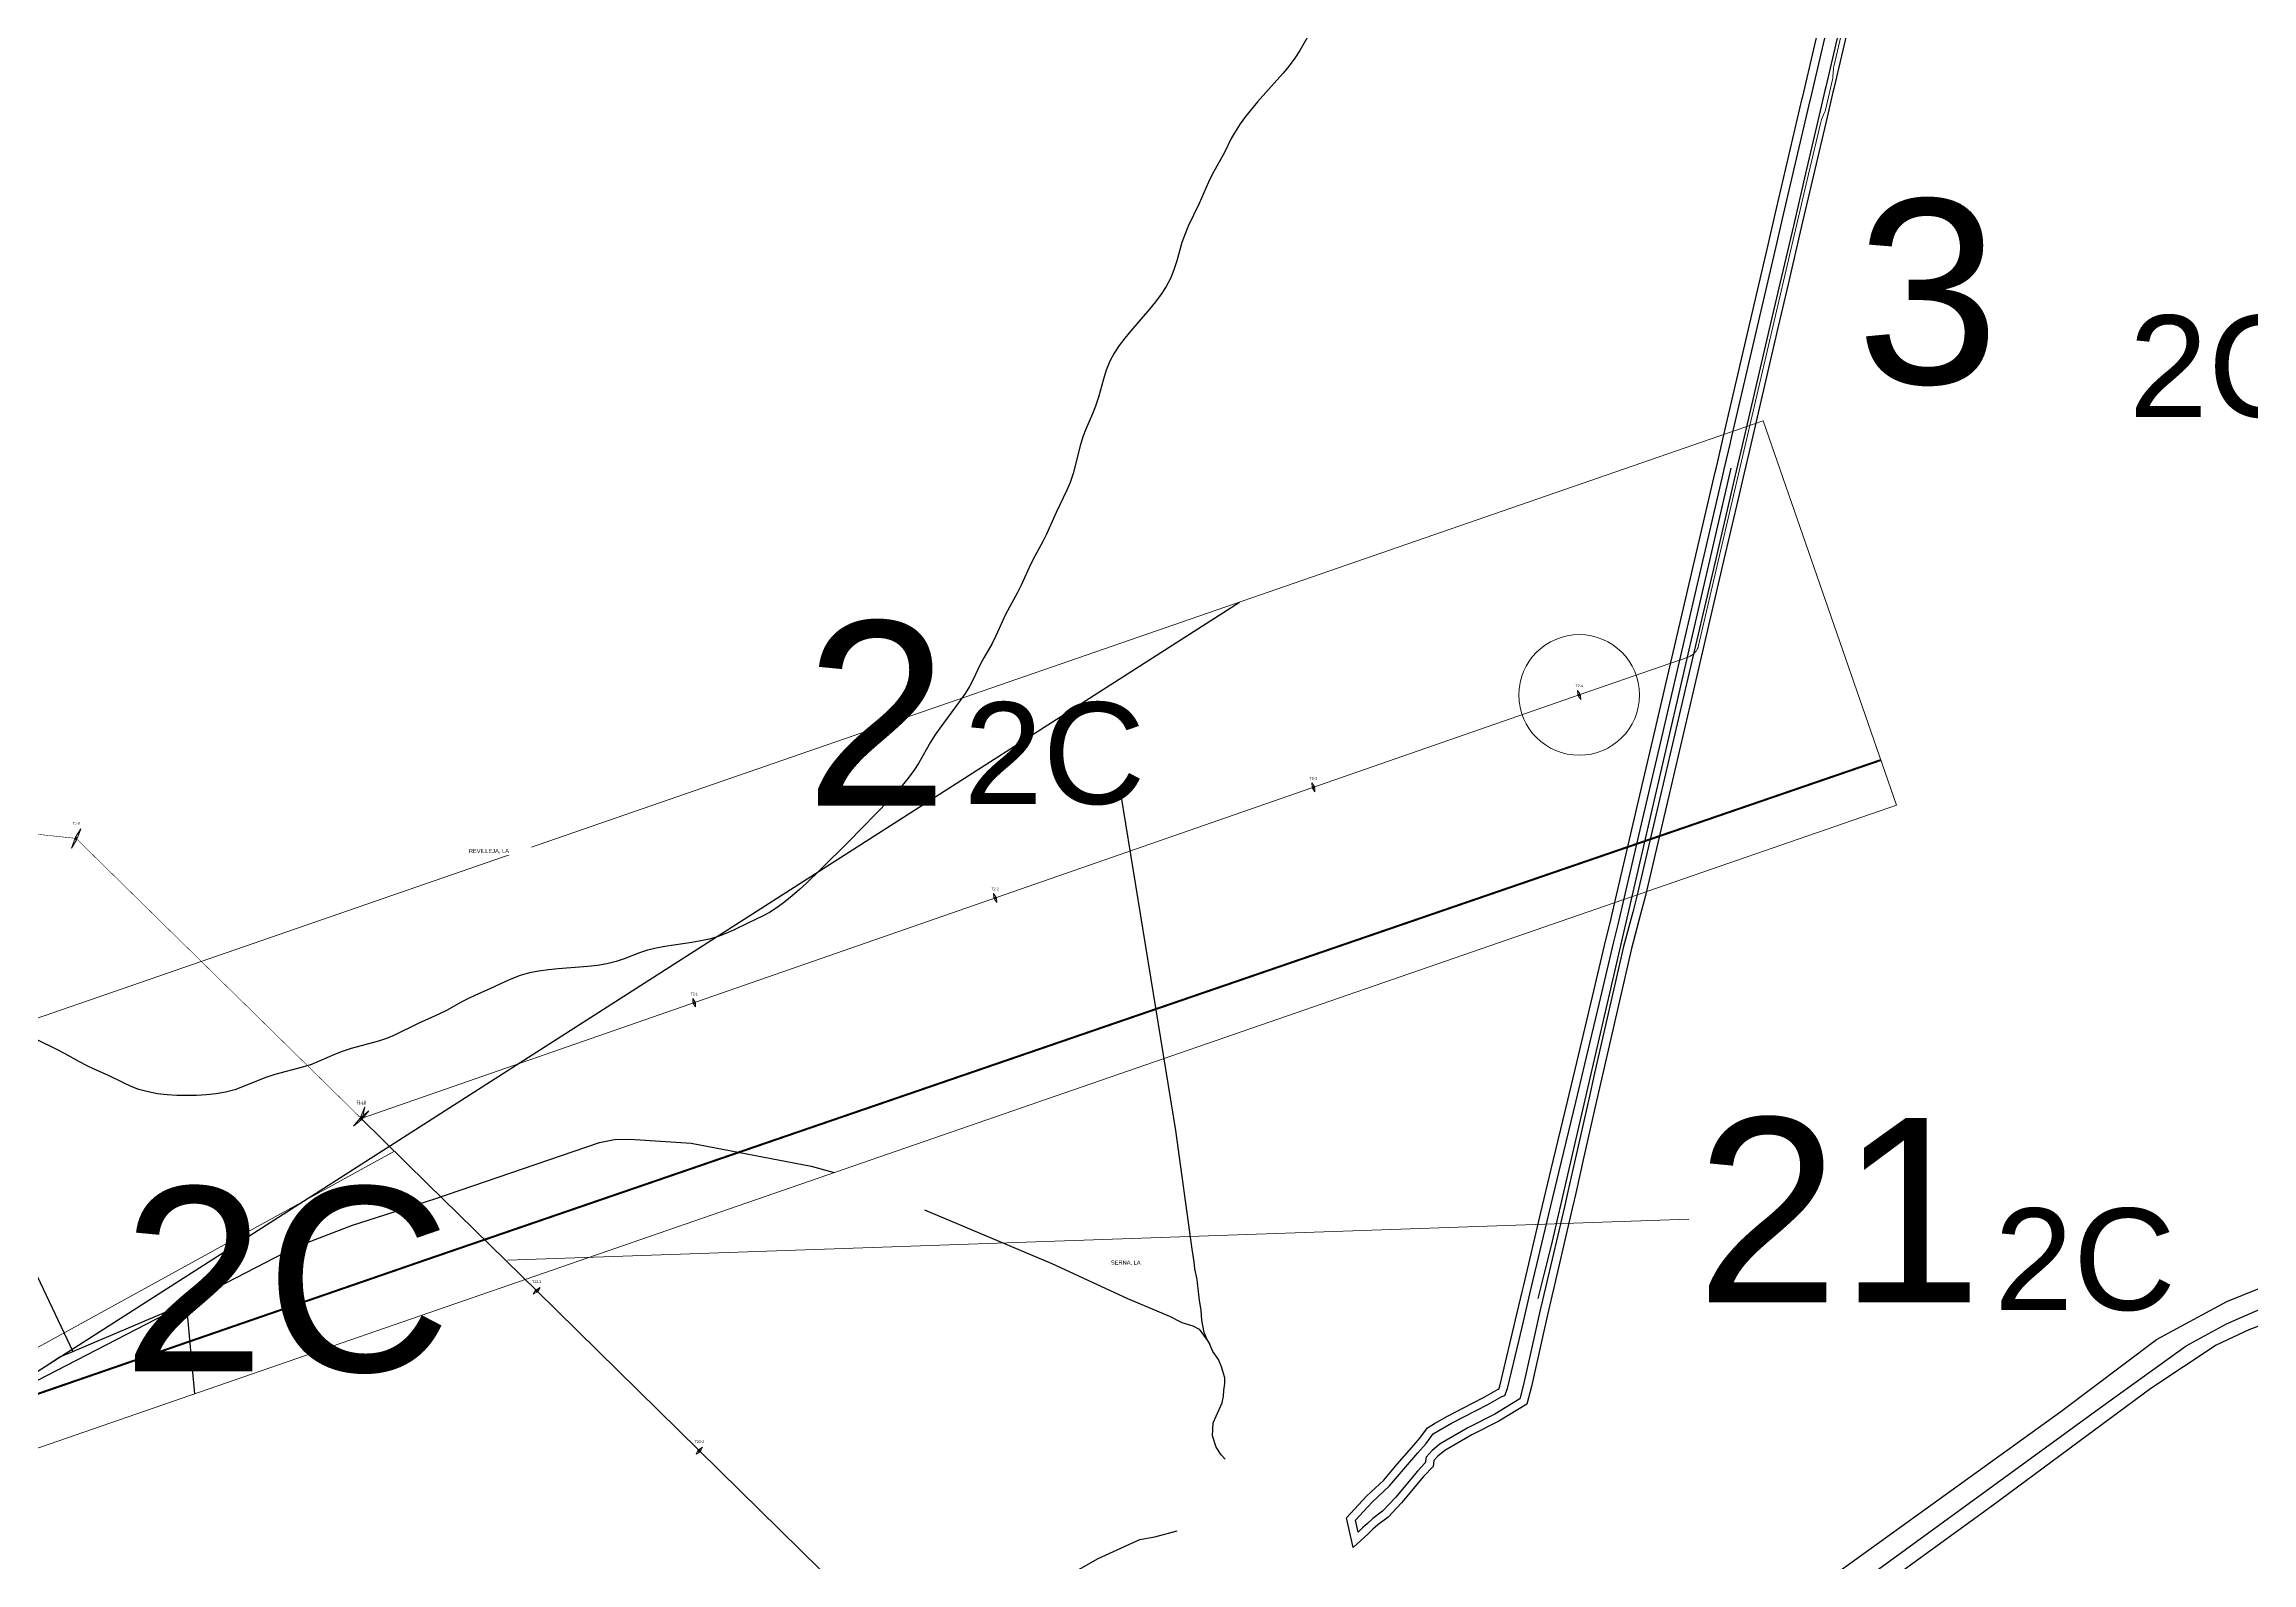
# Model space of a CAD drawing. Header units: metres. Extents: x -4 to 509425, y 7549 to 4732445.
# Drawn here: x 479515 to 481686, y 4720146 to 4721639 of the extents above; entities that cross this region are included whole.
import ezdxf

# ---------------------------------------------------------------- set-up
doc = ezdxf.new("R2010")
doc.units = ezdxf.units.M
doc.header["$LTSCALE"] = 0.01
doc.header["$MEASUREMENT"] = 0
doc.layers.get('0').update_dxf_attribs({"lineweight": 0})
for name, color, linetype in [('+++dominio publico', 160, 'Continuous'), ('+++seri dumbre', 160, 'Continuous'), ('-----caminos burgos', 2, 'Continuous'), ('_00_LE_BURGOS', 1, 'Continuous'), ('autovias y carreteras CyL', 2, 'Continuous'), ('cauces CHE', 4, 'Continuous'), ('Lineas electricas aereas', 30, 'Continuous')]:
    doc.layers.add(name, color=color, linetype=linetype)
for name, color, linetype, lineweight in [('-LINEAQ AUXILIAR', 252, 'Continuous', 0), ('Apoyos__ptw_', 7, 'Continuous', 0), ('Denominación apoyos__ptw_', 7, 'Continuous', 0), ('LEAR TRAMOS AEREOS', 2, 'Continuous', 0), ('LEAR TRAMOS AEREOS TEXTO', 2, 'Continuous', 0), ('LEAR TRAMOS SUBTERRANEOS', 1, 'Continuous', 0), ('NUMERO CIRCUITOS', 6, 'Continuous', 0), ('VCRB TEXTOS', 7, 'Continuous', 0), ('VCRB TRAMOS AEREOS', 2, 'Continuous', 0), ('VCRB TRAMOS SUBTERRANEOS', 4, 'Continuous', 0)]:
    doc.layers.add(name, color=color, linetype=linetype, lineweight=lineweight)
doc.layers.add('322308300149-PRV-PLA-PT-IAM-220304-XREF_YACIMIENTOS$0$X-PM-Yacimientos_TXT-1000', color=7, linetype='Continuous', lineweight=25, true_color=0xff870f)
doc.styles.add('322308300149-PRV-PLA-PT-IAM-220304-XREF_YACIMIENTOS$0$TYPSA_Arial_4.0mm', font='arial.ttf', dxfattribs={"height": 4})
doc.styles.add('SOLARIA 2', font='arial.ttf')
doc.styles.get("Standard").update_dxf_attribs({"font": 'arial.ttf'})

# ---------------------------------------------------------------- blocks, each defined once
blk = doc.blocks.new('veintidos')
at = {"layer": 'Apoyos__ptw_', "linetype": 'Continuous', "flags": 128}
for points in [[(480002.8, 4720416.3), (479999.5, 4720414.4), (480000.9, 4720413), (479998.1, 4720413), (479999.5, 4720411.6), (479996.2, 4720409.6), (479998.1, 4720413), (479999.5, 4720414.4), (479999.5, 4720411.6), (480000.9, 4720413)], [(480162.7, 4720259.2), (480159.5, 4720257.3), (480160.9, 4720255.9), (480158.1, 4720255.9), (480159.5, 4720254.5), (480156.3, 4720252.6), (480158.1, 4720255.9), (480159.5, 4720257.3), (480159.5, 4720254.5), (480160.9, 4720255.9)]]:
    blk.add_lwpolyline(points, close=True, dxfattribs=at)
at = {"layer": 'Denominación apoyos__ptw_', "linetype": 'Continuous', "char_height": 2.5, "attachment_point": 8, "line_spacing_factor": 0.5}
for s, insert in [('T22-1', (479999.5, 4720420.7)), ('T22-2', (480159.5, 4720263.5))]:
    blk.add_mtext(s, dxfattribs=dict(at, insert=insert))

msp = doc.modelspace()

# ---------------------------------------------------------------- linework, layer by layer
at = {"layer": '+++dominio publico', "color": 2}
msp.add_lwpolyline([(481310.61, 4721747.865), (481282.498, 4721627.355), (481274.977, 4721595.124), (481274.107, 4721591.395), (481268.427, 4721567.045), (481255.086, 4721509.874), (481243.054, 4721458.342), (481230.124, 4721402.904), (481219.053, 4721355.444), (481191.35, 4721236.742), (481186.809, 4721217.26), (481185.848, 4721213.154), (481181.849, 4721196.031), (481165.648, 4721126.583), (481137.976, 4721007.991), (481112.734, 4720899.782), (481089.863, 4720801.784), (481084.958, 4720783.369), (481075.959, 4720749.531), (481047.61, 4720625.391), (481041.772, 4720599.852), (481029.344, 4720544.854), (481021.254, 4720509.007), (481017.835, 4720493.889), (480999.355, 4720414.514), (480997.788, 4720407.753), (480993.534, 4720389.491), (480989.202, 4720370.279), (480977.648, 4720319.006), (480973.248, 4720301.662), (480945.587, 4720284.899), (480919.087, 4720271.35), (480892.499, 4720256.048), (480885.531, 4720250.407), (480881.652, 4720246.071), (480880.905, 4720240.256), (480871.593, 4720230.474), (480849.876, 4720204.463), (480836.634, 4720190.362), (480826.72, 4720183.082), (480821.827, 4720178.554), (480816.992, 4720174.08), (480802.334, 4720160.624), (480795.832, 4720189.796), (480815.322, 4720211.044), (480832.459, 4720226.766), (480845.801, 4720242.697), (480859.961, 4720259.159), (480868.018, 4720268.055), (480875.489, 4720278.278), (480882.458, 4720282.663), (480895.145, 4720289.915), (480919.635, 4720302.554), (480931.117, 4720308.477), (480945.071, 4720316.3), (480945.462, 4720316.451), (480946.566, 4720319.314), (480957.715, 4720366.593), (480961.967, 4720384.631), (480968.458, 4720411.971), (480970.038, 4720418.671), (480987.011, 4720490.179), (480997.076, 4720532.628), (481013.432, 4720600.439), (481022.408, 4720637.667), (481036.444, 4720696.887), (481050.919, 4720757.988), (481055.145, 4720774.948), (481061.457, 4720802.027), (481075.548, 4720862.497), (481086.648, 4720910.147), (481097.02, 4720954.648), (481158.405, 4721218.078), (481159.514, 4721222.845), (481165.511, 4721248.593), (481165.941, 4721250.463), (481210.469, 4721441.549), (481218.779, 4721477.219), (481243.932, 4721585.151), (481244.453, 4721587.384), (481266.094, 4721680.25)], dxfattribs=at)
at = {"layer": '+++seri dumbre', "color": 2}
msp.add_lwpolyline([(481302.82, 4721749.683), (481274.707, 4721629.172), (481267.187, 4721596.942), (481266.317, 4721593.213), (481260.636, 4721568.862), (481247.295, 4721511.692), (481235.264, 4721460.161), (481222.333, 4721404.722), (481211.262, 4721357.261), (481183.559, 4721238.56), (481179.019, 4721219.08), (481178.058, 4721214.978), (481174.059, 4721197.85), (481157.858, 4721128.4), (481130.185, 4721009.809), (481104.943, 4720901.599), (481082.1, 4720803.723), (481077.228, 4720785.428), (481068.191, 4720751.45), (481039.811, 4720627.172), (481033.971, 4720601.625), (481021.541, 4720546.618), (481013.45, 4720510.769), (481010.038, 4720495.678), (480991.564, 4720416.328), (480989.994, 4720409.561), (480985.736, 4720391.278), (480981.398, 4720372.039), (480969.868, 4720320.869), (480966.299, 4720306.805), (480941.688, 4720291.891), (480915.268, 4720278.383), (480887.959, 4720262.665), (480879.998, 4720256.221), (480874.034, 4720249.555), (480873.304, 4720243.875), (480865.619, 4720235.801), (480843.885, 4720209.769), (480831.306, 4720196.374), (480821.62, 4720189.262), (480816.394, 4720184.427), (480811.57, 4720179.963), (480807.129, 4720175.886), (480804.548, 4720187.464), (480820.984, 4720205.382), (480838.255, 4720221.226), (480851.901, 4720237.52), (480865.959, 4720253.864), (480874.23, 4720262.996), (480881.045, 4720272.322), (480886.575, 4720275.802), (480898.966, 4720282.885), (480923.304, 4720295.444), (480934.908, 4720301.431), (480948.481, 4720309.04), (480951.65, 4720310.26), (480954.227, 4720316.946), (480965.501, 4720364.757), (480969.752, 4720382.789), (480976.243, 4720410.129), (480977.823, 4720416.829), (480994.795, 4720488.332), (481004.856, 4720530.767), (481021.209, 4720598.563), (481030.189, 4720635.807), (481044.228, 4720695.042), (481058.693, 4720756.098), (481062.922, 4720773.073), (481069.248, 4720800.211), (481083.339, 4720860.681), (481094.44, 4720908.332), (481104.811, 4720952.832), (481166.196, 4721216.263), (481167.306, 4721221.032), (481173.305, 4721246.789), (481173.735, 4721248.659), (481218.26, 4721439.734), (481226.571, 4721475.404), (481251.723, 4721583.335), (481252.244, 4721585.566), (481273.885, 4721678.435)], dxfattribs=at)
at = {"layer": '-----caminos burgos'}
for points in [[(479287.468, 4720181.968, 663.53), (479306.4, 4720200.199, 663.405), (479343.6, 4720225.599, 663.635), (479410.5, 4720259.999, 662.954), (479440.3, 4720293.599, 662.726), (479479.8, 4720315.499, 662.734), (480690.711, 4721090.194, 667.237)], [(480646.832, 4720434.677, 667.758), (480646.071, 4720441.443, 667.663), (480644.077, 4720454.132, 667.597), (480628.1, 4720570.599, 666.056), (480573.813, 4720902.244, 667.517)], [(479117.268, 4720123.123, 663.947), (479762.1, 4720456.099, 663.977), (479818.4, 4720477.499, 664.125), (479899.5, 4720503.499, 663.306), (480061.3, 4720558.899, 663.495), (480076.1, 4720561.7, 663.584), (480091.2, 4720561.999, 663.646), (480151.3, 4720558.299, 663.792), (480269.5, 4720535.599, 664.206), (480291.905, 4720529.242, 664.34)], [(479466.739, 4720500.284, 662.108), (479478.5, 4720483.899, 662.03), (479493.9, 4720458.099, 662.101), (479543.4, 4720353.399, 662.69)], [(480380.7, 4720492.699, 665.076), (480506.099, 4720439.899, 666.525), (480580.398, 4720405.357, 667.754), (480621.814, 4720388.292, 668.449), (480633.865, 4720381.932, 669.044), (480644.622, 4720378.788, 669.623), (480650.819, 4720375.201, 669.069), (480659.3, 4720363.621, 669.932)], [(481064.463, 4719999.595, 0), (481078.31, 4719998.195, 681.162), (481093.218, 4720005.649, 681.453), (481206.144, 4720083.915, 677.877), (481498.338, 4720294.489, 676.847), (481592.257, 4720365.301, 677.825), (481661.579, 4720402.57, 678.458), (481784.568, 4720452.512, 676.13), (481913.478, 4720500.452, 678.265)], [(481916.722, 4720462.904, 0), (481857.313, 4720439.16, 677.612), (481827.189, 4720428.757, 677.565), (481782.753, 4720412.423, 0), (481683.119, 4720374.544, 0), (481651.048, 4720359.78, 0), (481586.656, 4720317.15, 0), (481523.758, 4720270.442, 0), (481430.271, 4720201.396, 0), (481315.675, 4720118.142, 0), (481220.033, 4720048.523, 0), (481162.938, 4720003.257, 0), (481122.853, 4719967.7, 0)], [(480648.832, 4720424.314, 667.599), (480646.832, 4720434.677, 667.758)], [(480659.3, 4720363.621, 669.932), (480655.875, 4720371.939, 668.855), (480653.402, 4720384.14, 668.32), (480652.806, 4720394.076, 667.995), (480651.115, 4720403.593, 667.814), (480650.359, 4720412.261, 667.731), (480649.27, 4720420.856, 667.598), (480648.832, 4720424.314, 667.599)], [(479543.4, 4720353.399, 662.69), (479655.2, 4720400.899, 663.972)], [(479663.328, 4720311.918, 665.725), (479655.2, 4720400.899, 663.972)], [(480659.3, 4720363.621, 669.932), (480661.583, 4720360.36, 669.357)], [(480676.505, 4720247.504, 677.944), (480672.428, 4720251.825, 0), (480667.817, 4720259.491, 676.852), (480663.94, 4720270.318, 676.137), (480664.708, 4720283.197, 674.95), (480673.448, 4720303.075, 673.519), (480674.834, 4720309.436, 673.486), (480675.31, 4720315.205, 672.788), (480676.302, 4720321.994, 672.408), (480676.138, 4720327.375, 672.62), (480672.795, 4720338.302, 671.084), (480670.063, 4720345.56, 670.651), (480664.396, 4720353.388, 669.781), (480661.583, 4720360.36, 669.357)], [(479518.259, 4720340.103, 662.877), (479530.6, 4720347.999, 662.346), (479543.4, 4720353.399, 662.69)]]:
    msp.add_polyline3d(points, dxfattribs=at)
at = {"layer": '-LINEAQ AUXILIAR'}
for p, q in [((479859.597, 4720550.43), (479211.797, 4720193.901)), ((479859.597, 4720550.43), (479211.797, 4720193.901)), ((481132.505, 4720483.435), (479970.748, 4720443.178))]:
    msp.add_line(p, q, dxfattribs=at)
at = {"color": 5}
for points in [[(490840.266, 4717243.146), (484895.504, 4717739.237), (483607.637, 4717664), (483465.041, 4717952.185), (479025.126, 4718116.267), (478713.772, 4718728.814), (478509.323, 4719542.064), (477889.601, 4719719.27), (475567.498, 4719734.471), (475570.116, 4720134.463), (477885.142, 4720119.308), (481205.446, 4721268.321)], [(481205.446, 4721268.321), (481336.779, 4720890.497), (478580.819, 4719937.652), (478841.025, 4719863.247), (479090.734, 4718869.963), (479275.072, 4718507.303), (483717.896, 4718343.114), (483848.697, 4718078.765), (484900.497, 4718140.211), (490826.186, 4717645.711)]]:
    msp.add_lwpolyline(points, dxfattribs=at)
at = {"layer": '_00_LE_BURGOS', "color": 2, "linetype": 'Continuous', "const_width": 2}
msp.add_lwpolyline([(477920.538, 4719710.424), (478058.1, 4719814.5), (478460.2, 4719948.8), (478824.495, 4720074.957), (479174.3, 4720196.2), (479546.284, 4720324.623), (479892.8, 4720444.3), (480261.662, 4720570.983), (480664.356, 4720709.285), (481039.451, 4720838.108), (481321.338, 4720934.92)], dxfattribs=at)
at = {"layer": '_00_LE_BURGOS', "color": 1, "linetype": 'Continuous', "const_width": 2}
msp.add_lwpolyline([(477920.538, 4719710.424), (478058.1, 4719814.5), (478460.2, 4719948.8), (478824.495, 4720074.957), (479174.3, 4720196.2), (479546.284, 4720324.623), (479892.8, 4720444.3), (480261.662, 4720570.983), (480664.356, 4720709.285), (481039.451, 4720838.108), (481321.338, 4720934.92)], dxfattribs=at)
at = {"layer": 'Apoyos__ptw_', "linetype": 'Continuous', "flags": 128}
for points in [[(481023.092, 4721003.312), (481023.362, 4720999.489), (481025.251, 4721000.145), (481024.019, 4720997.6), (481025.908, 4720998.256), (481026.178, 4720994.433), (481024.019, 4720997.6), (481023.362, 4720999.489), (481025.908, 4720998.256), (481025.251, 4721000.145)], [(480761.749, 4720912.362), (480761.987, 4720908.633), (480763.876, 4720909.29), (480762.643, 4720906.744), (480764.532, 4720907.401), (480764.77, 4720903.672), (480762.643, 4720906.744), (480761.987, 4720908.633), (480764.532, 4720907.401), (480763.876, 4720909.29)], [(479551.132, 4720867.417), (479546.127, 4720859.165), (479547.935, 4720858.31), (479545.272, 4720857.357), (479547.08, 4720856.502), (479542.075, 4720848.25), (479545.272, 4720857.357), (479546.127, 4720859.165), (479547.08, 4720856.502), (479547.935, 4720858.31)], [(480448.802, 4720803.58), (480449.039, 4720799.851), (480450.928, 4720800.508), (480449.696, 4720797.962), (480451.585, 4720798.619), (480451.823, 4720794.89), (480449.696, 4720797.962), (480449.039, 4720799.851), (480451.585, 4720798.619), (480450.928, 4720800.508)], [(480152.999, 4720700.44), (480153.138, 4720696.994), (480155.027, 4720697.651), (480153.794, 4720695.105), (480155.683, 4720695.762), (480155.822, 4720692.317), (480153.794, 4720695.105), (480153.138, 4720696.994), (480155.683, 4720695.762), (480155.027, 4720697.651)], [(479834.336, 4720590.086), (479826.896, 4720583.938), (479828.322, 4720582.537), (479825.494, 4720582.511), (479826.921, 4720581.11), (479819.481, 4720574.962), (479825.494, 4720582.511), (479826.896, 4720583.938), (479826.921, 4720581.11), (479828.322, 4720582.537)], [(479830.41, 4720593.952), (479826.245, 4720583.786), (479828.157, 4720583.199), (479825.659, 4720581.874), (479827.571, 4720581.287), (479825.659, 4720581.874), (479826.245, 4720583.786), (479827.571, 4720581.287), (479828.157, 4720583.199)]]:
    msp.add_lwpolyline(points, close=True, dxfattribs=at)
at = {"layer": 'autovias y carreteras CyL'}
for points in [[(480990.3, 4720429.199, 672.472), (480997.3, 4720457.6, 673.446), (481173.964, 4721221.92, 685.809)], [(480990.3, 4720429.199, 672.472), (480997.3, 4720457.6, 673.446), (481173.964, 4721221.92, 685.809)], [(480984.4, 4720405.4, 671.709), (480990.3, 4720429.199, 672.472)], [(480984.4, 4720405.4, 671.709), (480990.3, 4720429.199, 672.472)], [(481304.574, 4720128.785, 677.654), (481542.975, 4720302.434, 676.898), (481621.4, 4720359.099, 677.436), (481661.1, 4720380.499, 677.686), (481702.5, 4720398.599, 677.356), (481755.191, 4720418.122, 677.122)], [(481304.574, 4720128.785, 677.654), (481542.975, 4720302.434, 676.898), (481621.4, 4720359.099, 677.436), (481661.1, 4720380.499, 677.686), (481702.5, 4720398.599, 677.356), (481755.191, 4720418.122, 677.122)], [(480420.3, 4720061.899, 683.557), (480449.3, 4720086.6, 682.332), (480499.2, 4720120.099, 680.304), (480551.5, 4720149.9, 679.004), (480592.6, 4720168.399, 678.945), (480607.5, 4720171.299, 678.932), (480629.238, 4720177.12, 679.63)], [(480420.3, 4720061.899, 683.557), (480449.3, 4720086.6, 682.332), (480499.2, 4720120.099, 680.304), (480551.5, 4720149.9, 679.004), (480592.6, 4720168.399, 678.945), (480607.5, 4720171.299, 678.932), (480629.238, 4720177.12, 679.63)]]:
    msp.add_polyline3d(points, dxfattribs=at)
at = {"layer": 'cauces CHE'}
for points in [[(480761.328, 4721652.651), (480749.919, 4721632.377), (480744.87, 4721624.826), (480739.319, 4721617.483), (480733.412, 4721610.287), (480727.273, 4721603.188), (480708.46, 4721582.053), (480702.373, 4721574.932), (480696.552, 4721567.701), (480691.126, 4721560.305), (480686.254, 4721552.681), (480682.563, 4721545.877), (480675.689, 4721532.057), (480663.79, 4721510.469), (480660.073, 4721503.17), (480650.877, 4721481.979), (480640.217, 4721459.878), (480637.04, 4721452.355), (480634.055, 4721443.591), (480628.943, 4721425.708), (480626.125, 4721416.875), (480622.648, 4721408.315), (480618.398, 4721400.433), (480613.41, 4721392.857), (480607.896, 4721385.499), (480602.031, 4721378.285), (480583.766, 4721356.924), (480577.896, 4721349.713), (480572.373, 4721342.358), (480567.377, 4721334.785), (480563.122, 4721326.905), (480559.646, 4721318.344), (480556.845, 4721309.505), (480551.855, 4721291.571), (480549.008, 4721282.751), (480546.024, 4721275.148), (480539.562, 4721260.146), (480536.627, 4721252.523), (480533.883, 4721243.66), (480526.924, 4721216.542), (480524.031, 4721207.74), (480520.886, 4721200.204), (480510.177, 4721178.123), (480500.904, 4721156.964), (480497.189, 4721149.663), (480489.299, 4721135.254), (480485.55, 4721127.968), (480475.987, 4721106.928), (480472.236, 4721099.643), (480464.325, 4721085.242), (480460.578, 4721077.955), (480451.009, 4721056.917), (480447.235, 4721049.641), (480439.197, 4721035.292), (480435.322, 4721028.057), (480428.564, 4721014.187), (480424.981, 4721007.337), (480420.702, 4721000.269), (480416.011, 4720993.371), (480395.843, 4720966.355), (480391.056, 4720959.493), (480386.62, 4720952.485), (480375.267, 4720932.159), (480370.262, 4720924.575), (480364.746, 4720917.199), (480358.847, 4720909.979), (480352.665, 4720902.872), (480346.278, 4720895.846), (480333.105, 4720881.945), (480306.043, 4720854.404), (480278.665, 4720827.146), (480264.825, 4720813.885), (480257.819, 4720807.47), (480250.722, 4720801.283), (480243.495, 4720795.416), (480236.088, 4720789.988), (480228.436, 4720785.156), (480221.593, 4720781.537), (480207.64, 4720774.956), (480192.962, 4720767.69), (480185.539, 4720764.263), (480177.923, 4720761.303), (480169.548, 4720758.884), (480160.927, 4720757.057), (480152.151, 4720755.609), (480125.624, 4720751.742), (480116.948, 4720750.051), (480108.48, 4720747.86), (480100.728, 4720745.237), (480085.465, 4720739.405), (480077.69, 4720736.835), (480068.603, 4720734.631), (480059.255, 4720733.055), (480049.729, 4720731.912), (480020.721, 4720729.514), (480011.106, 4720728.587), (480001.62, 4720727.345), (479992.34, 4720725.607), (479983.357, 4720723.151), (479975.718, 4720720.253), (479968.274, 4720716.884), (479953.524, 4720709.815), (479939.393, 4720703.693), (479932.385, 4720700.491), (479925.102, 4720696.735), (479910.722, 4720688.768), (479903.444, 4720684.998), (479882.354, 4720675.55), (479860.347, 4720664.641), (479852.836, 4720661.427), (479844.063, 4720658.452), (479817.033, 4720651.223), (479808.198, 4720648.382), (479800.597, 4720645.361), (479785.624, 4720638.752), (479778.019, 4720635.722), (479769.173, 4720632.869), (479742.024, 4720625.714), (479733.15, 4720622.881), (479725.504, 4720619.895), (479710.374, 4720613.534), (479702.638, 4720610.783), (479693.579, 4720608.446), (479684.25, 4720606.831), (479674.733, 4720605.781), (479665.1, 4720605.189), (479655.413, 4720604.994), (479645.73, 4720605.182), (479636.112, 4720605.78), (479626.622, 4720606.861), (479617.338, 4720608.548), (479608.351, 4720611.023), (479600.708, 4720613.972), (479593.261, 4720617.41), (479578.505, 4720624.638), (479564.372, 4720630.912), (479557.366, 4720634.19), (479550.088, 4720638.027), (479535.733, 4720646.175), (479528.479, 4720650.057), (479507.536, 4720659.992)], [(480417.578, 4720995.674), (480416.011, 4720993.371), (480395.843, 4720966.355), (480391.056, 4720959.493), (480386.62, 4720952.485), (480375.267, 4720932.159), (480370.262, 4720924.575), (480364.746, 4720917.199), (480358.847, 4720909.979), (480352.665, 4720902.872), (480346.278, 4720895.846), (480333.105, 4720881.945), (480306.043, 4720854.404), (480278.665, 4720827.146), (480264.825, 4720813.885), (480257.819, 4720807.47), (480250.722, 4720801.283), (480243.495, 4720795.416), (480236.088, 4720789.988), (480228.436, 4720785.156), (480221.593, 4720781.537), (480207.64, 4720774.956), (480192.962, 4720767.69), (480185.539, 4720764.263), (480177.923, 4720761.303), (480169.548, 4720758.884), (480160.927, 4720757.057), (480152.151, 4720755.609), (480125.624, 4720751.742), (480116.948, 4720750.051), (480108.48, 4720747.86), (480100.728, 4720745.237), (480085.465, 4720739.405), (480077.69, 4720736.835), (480068.603, 4720734.631), (480059.255, 4720733.055), (480049.729, 4720731.912), (480020.721, 4720729.514), (480011.106, 4720728.587), (480001.62, 4720727.345), (479992.34, 4720725.607), (479983.357, 4720723.151), (479975.718, 4720720.253), (479968.274, 4720716.884), (479953.524, 4720709.815), (479939.393, 4720703.693), (479932.385, 4720700.491), (479925.102, 4720696.735), (479910.722, 4720688.768), (479903.444, 4720684.998), (479882.354, 4720675.55), (479860.347, 4720664.641), (479852.836, 4720661.427), (479844.063, 4720658.452), (479817.033, 4720651.223), (479808.198, 4720648.382), (479800.597, 4720645.361), (479785.624, 4720638.752), (479778.019, 4720635.722), (479769.173, 4720632.869), (479742.024, 4720625.714), (479733.15, 4720622.881), (479725.504, 4720619.895), (479710.374, 4720613.534), (479702.638, 4720610.783), (479693.579, 4720608.446), (479684.25, 4720606.831), (479674.733, 4720605.781), (479665.1, 4720605.189), (479655.413, 4720604.994), (479645.73, 4720605.182), (479636.112, 4720605.78), (479626.622, 4720606.861), (479617.338, 4720608.548), (479608.351, 4720611.023), (479600.708, 4720613.972), (479593.261, 4720617.41), (479578.505, 4720624.638), (479564.372, 4720630.912), (479557.366, 4720634.19), (479550.088, 4720638.027), (479535.733, 4720646.175), (479528.479, 4720650.057), (479507.536, 4720659.992)]]:
    msp.add_lwpolyline(points, dxfattribs=at)
at = {"layer": 'LEAR TRAMOS AEREOS', "const_width": 0.5}
msp.add_lwpolyline([(476816.337, 4721149.673), (479546.603, 4720857.846), (479826.908, 4720582.537)], dxfattribs=at)
msp.add_lwpolyline([(476816.337, 4721149.673), (479546.603, 4720857.846), (479826.908, 4720582.537)], dxfattribs=at)
at = {"layer": 'LEAR TRAMOS AEREOS'}
for points in [[(479826.908, 4720582.537), (481024.635, 4720998.873)], [(479826.908, 4720582.537), (479892.287, 4720518.323)], [(479999.532, 4720412.989), (480318.726, 4720099.483), (480678.371, 4719931.003), (480884.093, 4719544.191), (481062.712, 4718241.102)]]:
    msp.add_lwpolyline(points, dxfattribs=at)
at = {"layer": 'LEAR TRAMOS SUBTERRANEOS'}
msp.add_lwpolyline([(481024.635, 4720998.873), (481131.752, 4721036.107, 0.25720978), (481142.08, 4721047.584), (481214.184, 4721356.579, 0.00000484), (481214.184, 4721356.58), (481250.222, 4721511.035, -0.00000521), (481250.222, 4721511.036), (481262.143, 4721562.118, -0.04457083), (481263.034, 4721564.822), (481265.927, 4721571.527, 0.04457083), (481266.818, 4721574.231), (481273.758, 4721603.971, 0.04457083), (481274.156, 4721606.79), (481274.529, 4721614.083, -0.04457083), (481274.926, 4721616.902), (481337.803, 4721886.353)], format="xyb", dxfattribs=at)
msp.add_lwpolyline([(479892.287, 4720518.323), (479999.532, 4720412.989)], dxfattribs=at)
at = {"layer": 'Lineas electricas aereas'}
msp.add_polyline3d([(477920.538, 4719710.424, 667.144), (478058.1, 4719814.5, 668.7), (478460.2, 4719948.8, 664.6), (478824.495, 4720074.957, 664.4), (479174.3, 4720196.2, 663.4), (479546.284, 4720324.623, 664.245), (479892.8, 4720444.3, 664.2), (480261.662, 4720570.983, 668.884), (480664.356, 4720709.285, 673.998), (481039.451, 4720838.108, 678.761), (481321.338, 4720934.92, 682.341)], dxfattribs=at)
at = {"layer": 'VCRB TEXTOS'}
msp.add_circle((481024.635, 4720998.873), 59.301, dxfattribs=at)

# ---------------------------------------------------------------- block references
msp.add_blockref('veintidos', (0, 0))

# ---------------------------------------------------------------- texts
at = {"layer": 'Denominación apoyos__ptw_', "linetype": 'Continuous', "char_height": 2.5, "attachment_point": 8, "line_spacing_factor": 0.5}
for s, insert in [('T2-4', (481024.635, 4721006.573)), ('T2-3', (480763.259, 4720915.617)), ('T1-9', (479546.604, 4720871.434)), ('T2-2', (480450.312, 4720806.835)), ('T2-1', (480154.41, 4720703.678)), ('T1-10', (479826.908, 4720597.477)), ('T1-10', (479826.908, 4720596.124))]:
    msp.add_mtext(s, dxfattribs=dict(at, insert=insert))
at = {"layer": 'LEAR TRAMOS AEREOS TEXTO', "style": 'SOLARIA 2'}
for s, height, p in [('3', 181.281, (481297.04, 4721304.884)), ('2', 181.281, (480263.303, 4720889.991)), ('21', 181.2814, (481139.418, 4720401.764))]:
    msp.add_text(s, height=height, dxfattribs=at).set_placement(p)
at = {"layer": 'NUMERO CIRCUITOS', "style": 'SOLARIA 2'}
for p in [(481565.158, 4721272.096), (480419.357, 4720891.681), (481432.672, 4720394.13), (481432.672, 4720394.13)]:
    msp.add_text('2C', height=100, dxfattribs=at).set_placement(p)
at = {"layer": 'VCRB TEXTOS', "style": 'SOLARIA 2'}
msp.add_text('2C', height=181.2814, dxfattribs=at).set_placement((479591.797, 4720333.771))
at = {"layer": 'VCRB TRAMOS AEREOS', "style": 'SOLARIA 2'}
msp.add_text('2', height=181.281, dxfattribs=at).set_placement((480263.303, 4720889.991))
at = {"layer": 'VCRB TRAMOS SUBTERRANEOS', "style": 'SOLARIA 2'}
msp.add_text('21', height=181.2814, dxfattribs=at).set_placement((481139.418, 4720401.764))

# ---------------------------------------------------------------- next in the draw order: texts
at = {"layer": '322308300149-PRV-PLA-PT-IAM-220304-XREF_YACIMIENTOS$0$X-PM-Yacimientos_TXT-1000', "char_height": 4, "attachment_point": 7, "style": '322308300149-PRV-PLA-PT-IAM-220304-XREF_YACIMIENTOS$0$TYPSA_Arial_4.0mm', "bg_fill": 3, "box_fill_scale": 1.5, "bg_fill_color": 256, "bg_fill_transparency": 0}
for s, insert, width in [('REVILLEJA, LA', (479932.839, 4720842.802), 59.47735), ('SERNA, LA', (480564.149, 4720438.102), 44.01982)]:
    msp.add_mtext(s, dxfattribs=dict(at, insert=insert, width=width))

# ---------------------------------------------------------------- next in the draw order: linework, layer by layer
at = {"layer": '-LINEAQ AUXILIAR'}
msp.add_line((481132.505, 4720483.435), (479970.748, 4720443.178), dxfattribs=at)

doc.saveas('drawing.dxf')
